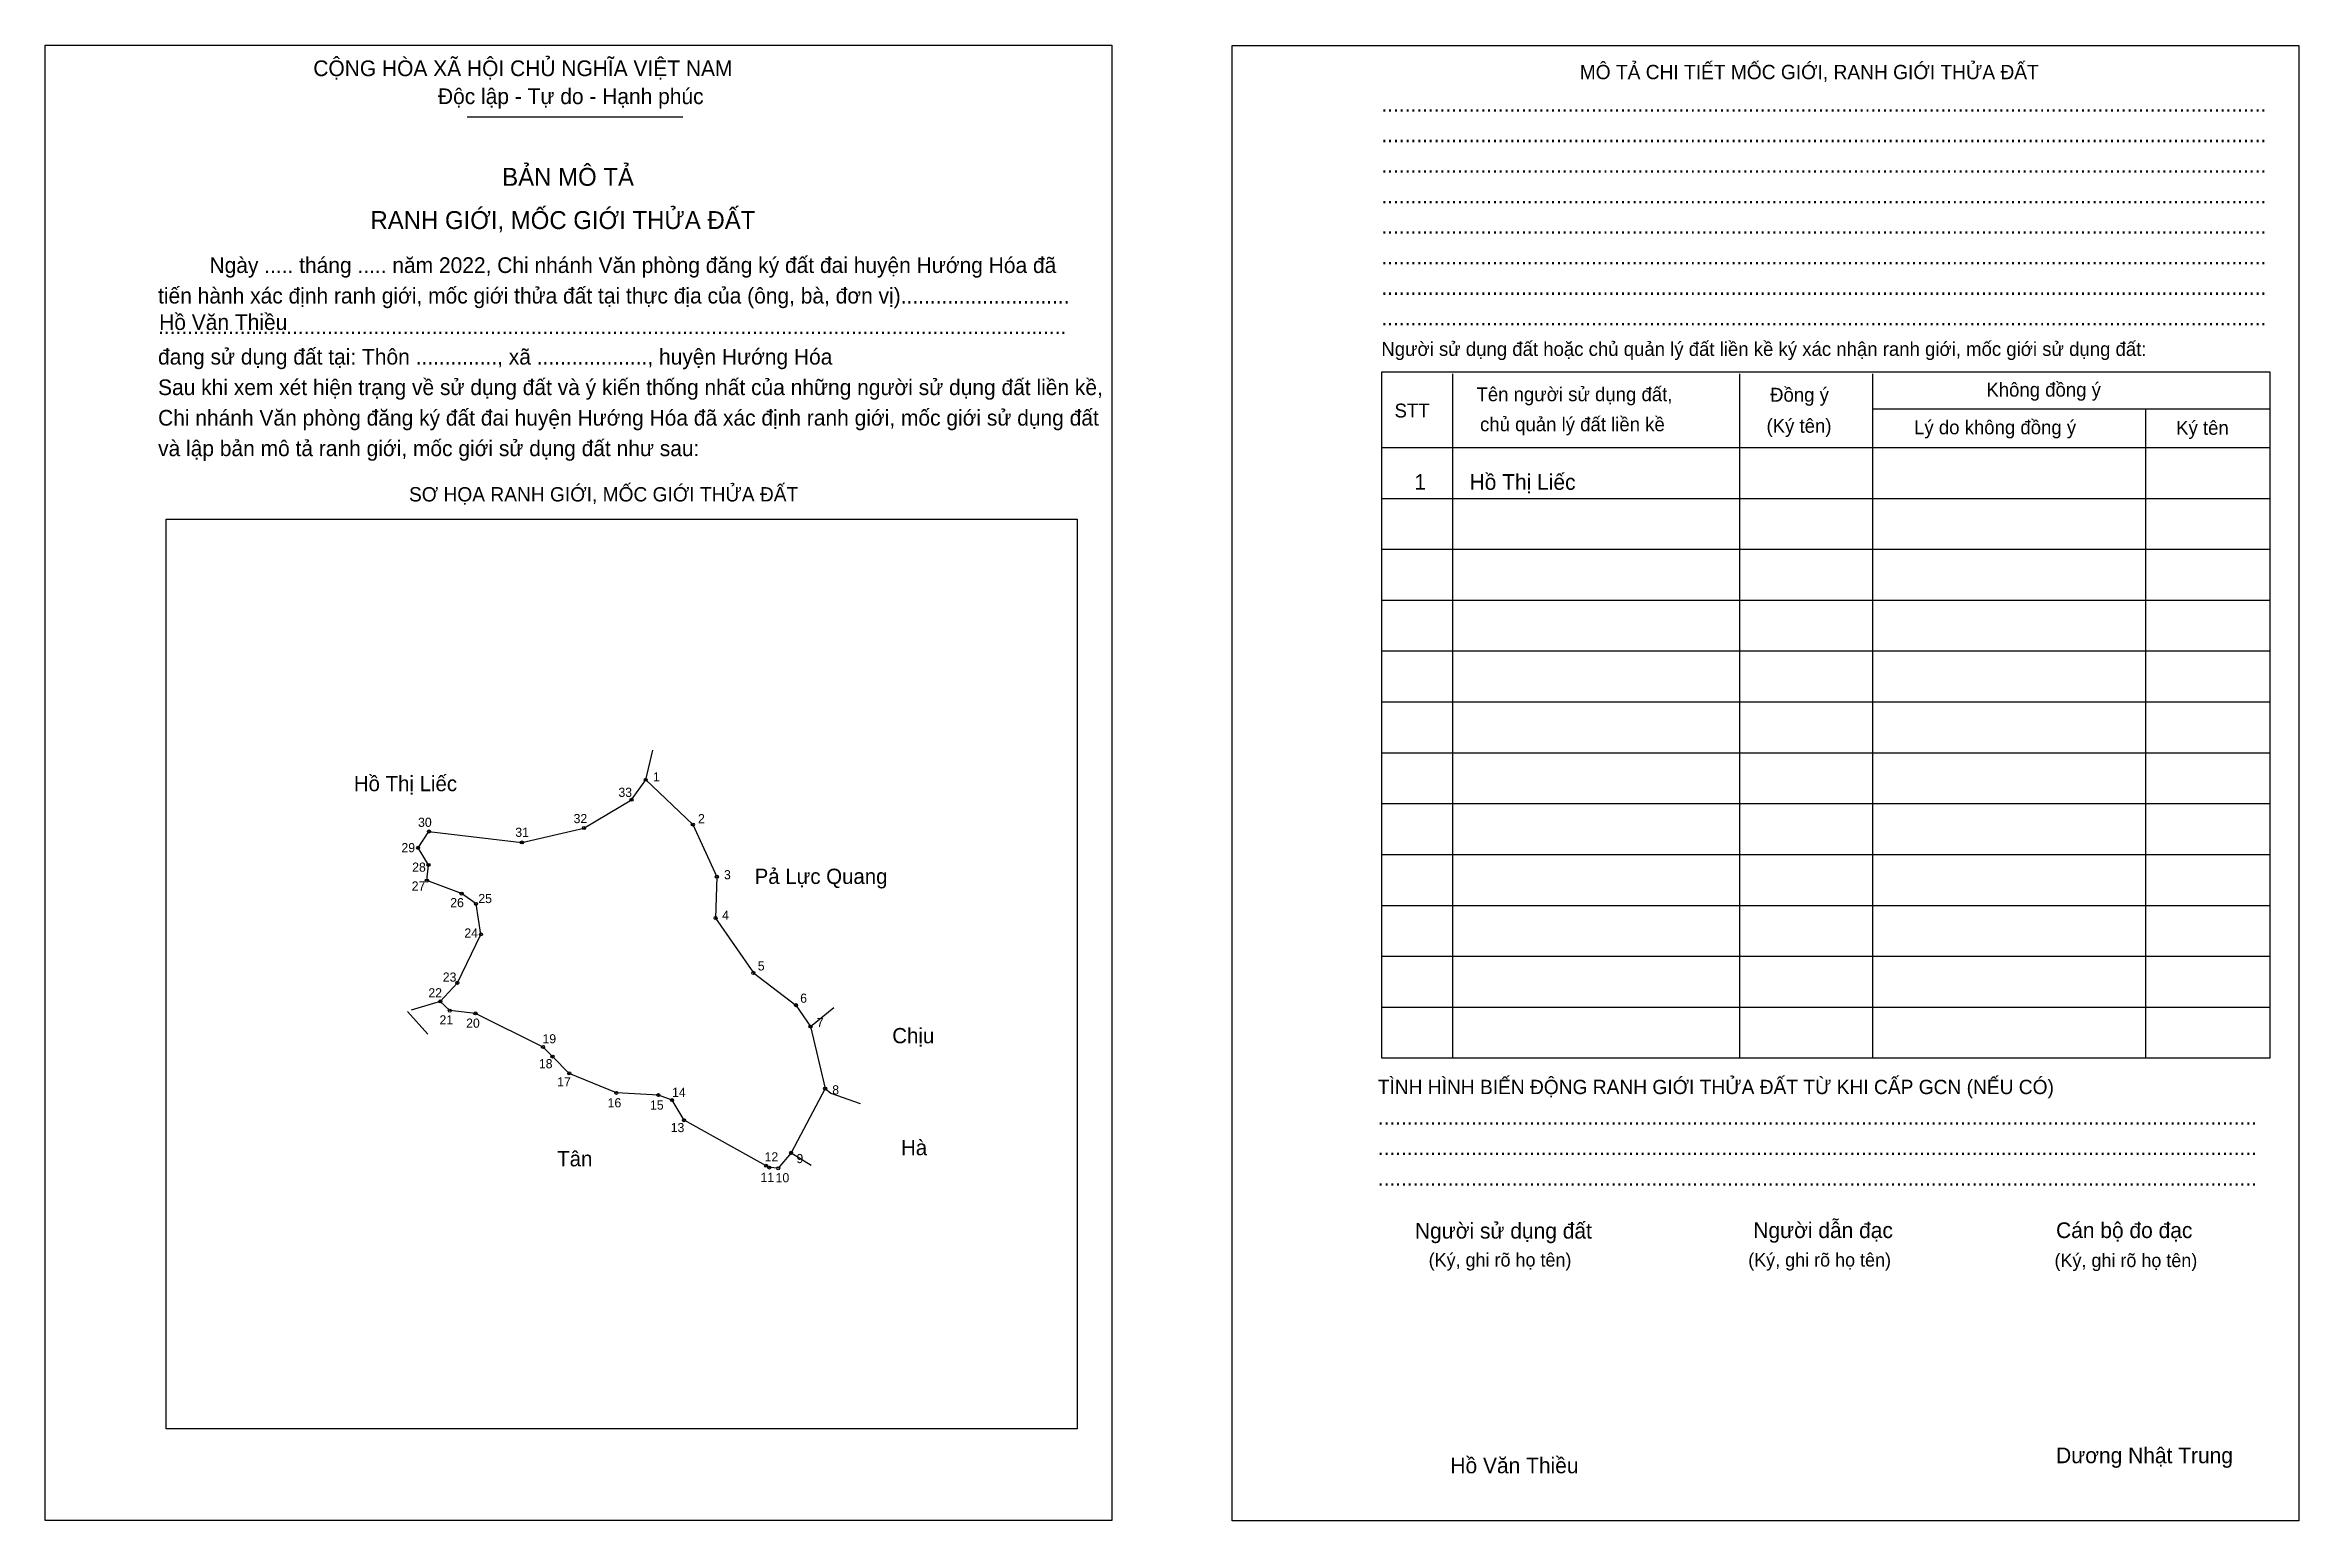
# Model space of a CAD drawing. Extents: x 548805 to 549520, y 1836605 to 1837073.
import ezdxf

# ---------------------------------------------------------------- set-up
doc = ezdxf.new("R2010")
doc.units = 0
for name, color, linetype in [('Level 1', 7, 'Continuous'), ('Level 10', 7, 'Continuous'), ('Level 11', 7, 'Continuous'), ('Level 2', 7, 'Continuous'), ('Level 25', 7, 'Continuous'), ('Level 27', 7, 'Continuous'), ('Level 36', 7, 'Continuous'), ('Level 52', 7, 'Continuous'), ('Level 55', 7, 'Continuous'), ('Level 6', 7, 'Continuous'), ('Level 9', 7, 'Continuous')]:
    doc.layers.add(name, color=color, linetype=linetype)

msp = doc.modelspace()

# ---------------------------------------------------------------- linework, layer by layer
at = {"layer": 'Level 1'}
for p, q in [((548805.15, 1837072.81), (548805.15, 1837072.81)), ((549181.47, 1837072.65), (549181.47, 1837072.65)), ((548938.99, 1837050.07), (549007.39, 1837050.07)), ((549251.39, 1836968.6), (549251.39, 1836751.62)), ((549342.38, 1836968.6), (549342.38, 1836751.62)), ((549384.49, 1836968.6), (549384.49, 1836751.62)), ((549384.49, 1836957.47), (549510.64, 1836957.47)), ((549471.12, 1836957.47), (549471.12, 1836751.62)), ((549228.81, 1836945.21), (549510.64, 1836945.21)), ((549228.81, 1836929.07), (549510.64, 1836929.07)), ((548843.56, 1836922.46), (548843.56, 1836922.46)), ((549228.81, 1836912.94), (549510.64, 1836912.94)), ((549228.81, 1836896.81), (549510.64, 1836896.81)), ((549228.81, 1836880.68), (549510.64, 1836880.68)), ((549228.81, 1836864.54), (549510.64, 1836864.54)), ((549228.81, 1836848.41), (549510.64, 1836848.41)), ((549228.81, 1836832.28), (549510.64, 1836832.28)), ((549228.81, 1836816.15), (549510.64, 1836816.15)), ((549228.81, 1836800.01), (549510.64, 1836800.01)), ((549228.81, 1836783.88), (549510.64, 1836783.88)), ((549228.81, 1836767.75), (549510.64, 1836767.75)), ((549132.34, 1836634.01), (549132.34, 1836634.01)), ((549143.4, 1836604.97), (549143.4, 1836604.97)), ((549519.72, 1836604.81), (549519.72, 1836604.81))]:
    msp.add_line(p, q, dxfattribs=at)
for points in [[(549510.64, 1836969.08), (549228.81, 1836969.08), (549228.81, 1836751.62), (549510.64, 1836751.62)], [(548843.56, 1836922.46), (549132.34, 1836922.46), (549132.34, 1836634.01), (548843.56, 1836634.01)]]:
    msp.add_lwpolyline(points, close=True, dxfattribs=at)
at = {"layer": 'Level 10'}
for p, q in [((549047.83, 1836761.57), (549055.22, 1836767.67)), ((548920.1, 1836766.4), (548926.55, 1836759.16)), ((549052.48, 1836741.92), (549054.23, 1836740.42)), ((549054.23, 1836740.42), (549063.62, 1836737.18)), ((549041.68, 1836721.53), (549048.03, 1836717.64))]:
    msp.add_line(p, q, dxfattribs=at)
msp.add_lwpolyline([(549007.73, 1836731.87), (549003.95, 1836738.25), (548999.59, 1836739.85), (548986.28, 1836740.55), (548971.35, 1836746.73), (548966.03, 1836752.07), (548963.03, 1836755.09), (548941.62, 1836765.77), (548933.46, 1836766.62), (548930.46, 1836769.55), (548935.87, 1836775.45), (548943.35, 1836790.79), (548941.78, 1836800.47), (548937.18, 1836803.73), (548926.19, 1836807.85), (548926.71, 1836812.84), (548923.42, 1836818.25), (548926.84, 1836823.44), (548956.3, 1836819.97), (548975.98, 1836824.54), (548991.08, 1836833.49), (548995.6, 1836839.84), (549010.52, 1836825.64), (549018.13, 1836809.09), (549017.72, 1836796), (549029.72, 1836778.58), (549043.21, 1836768.36), (549047.83, 1836761.57), (549052.48, 1836741.92), (549041.68, 1836721.53), (549037.59, 1836716.63), (549034.8, 1836716.87), (549033.77, 1836717.44)], close=True, dxfattribs=at)
at = {"layer": 'Level 11'}
for centre in [(548995.6, 1836839.84), (548991.08, 1836833.49), (548975.98, 1836824.54), (549010.52, 1836825.64), (548923.42, 1836818.25), (548926.84, 1836823.44), (548956.3, 1836819.97), (548926.71, 1836812.84), (548926.19, 1836807.85), (548937.18, 1836803.73), (549018.13, 1836809.09), (548941.78, 1836800.47), (549017.72, 1836796), (548943.35, 1836790.79), (548935.87, 1836775.45), (549029.72, 1836778.58), (548930.46, 1836769.55), (549043.21, 1836768.36), (548933.46, 1836766.62), (548941.62, 1836765.77), (549047.83, 1836761.57), (548963.03, 1836755.09), (548966.03, 1836752.07), (548971.35, 1836746.73), (548986.28, 1836740.55), (548999.59, 1836739.85), (549003.95, 1836738.25), (549052.48, 1836741.92), (549007.73, 1836731.87), (549007.73, 1836731.87), (549033.77, 1836717.44), (549034.8, 1836716.87), (549041.68, 1836721.53), (549037.59, 1836716.63)]:
    msp.add_circle(centre, 0.484, dxfattribs=at)
at = {"layer": 'Level 2'}
for points in [[(548805.15, 1837072.81), (549143.4, 1837072.81), (549143.4, 1836604.97), (548805.15, 1836604.97)], [(549181.48, 1837072.65), (549519.73, 1837072.65), (549519.73, 1836604.81), (549181.48, 1836604.81)]]:
    msp.add_lwpolyline(points, close=True, dxfattribs=at)
at = {"layer": 'Level 25'}
for p, q in [((548956.3, 1836819.97), (548975.98, 1836824.54)), ((548941.78, 1836800.47), (548937.18, 1836803.73)), ((548963.03, 1836755.09), (548941.62, 1836765.77)), ((548963.03, 1836755.09), (548966.03, 1836752.07)), ((548986.28, 1836740.55), (548971.35, 1836746.73)), ((548999.59, 1836739.85), (548986.28, 1836740.55)), ((549041.68, 1836721.53), (549037.59, 1836716.63))]:
    msp.add_line(p, q, dxfattribs=at)
at = {"layer": 'Level 27'}
for p, q in [((548995.6, 1836839.84), (548997.87, 1836849.25)), ((548930.46, 1836769.55), (548921.2, 1836766.73))]:
    msp.add_line(p, q, dxfattribs=at)

# ---------------------------------------------------------------- texts
at = {"layer": 'Level 1'}
for s, height, p in [('CỘNG HÒA XÃ HỘI CHỦ NGHĨA VIỆT NAM', 4.9685, (548890.19, 1837062.97)), ('MÔ TẢ CHI TIẾT MỐC GIỚI, RANH GIỚI THỬA ĐẤT', 4.5426, (549291.71, 1837061.99)), ('Độc lập - Tự do - Hạnh phúc', 4.9685, (548929.71, 1837054.1)), ('........................................................................................................................................................', 4.96853, (549228.81, 1837051.68)), ('........................................................................................................................................................', 4.96853, (549228.81, 1837042)), ('BẢN MÔ TẢ', 5.679, (548950.08, 1837028.19)), ('........................................................................................................................................................', 4.96853, (549228.81, 1837032.32)), ('RANH GIỚI, MỐC GIỚI THỬA ĐẤT', 5.6789, (548908.31, 1837014.48)), ('........................................................................................................................................................', 4.96853, (549228.81, 1837022.64)), ('........................................................................................................................................................', 4.96853, (549228.81, 1837012.96)), ('Ngày ..... tháng ..... năm 2022, Chi nhánh Văn phòng đăng ký đất đai huyện Hướng Hóa đã', 4.9685, (548857.28, 1837000.54)), ('........................................................................................................................................................', 4.96853, (549228.81, 1837003.28)), ('tiến hành xác định ranh giới, mốc giới thửa đất tại thực địa của (ông, bà, đơn vị).............................', 4.96853, (548840.98, 1836990.86)), ('........................................................................................................................................................', 4.96853, (549228.81, 1836993.6)), ('............................................................................................................................................................', 4.96853, (548840.98, 1836981.18)), ('........................................................................................................................................................', 4.96853, (549228.81, 1836983.92)), ('đang sử dụng đất tại: Thôn .............., xã ..................., huyện Hướng Hóa', 4.9685, (548840.98, 1836971.5)), ('Người sử dụng đất hoặc chủ quản lý đất liền kề ký xác nhận ranh giới, mốc giới sử dụng đất:', 4.4011, (549228.81, 1836974.24)), ('Sau khi xem xét hiện trạng về sử dụng đất và ý kiến thống nhất của những người sử dụng đất liền kề,', 4.9685, (548840.98, 1836961.82)), ('Tên người sử dụng đất,', 4.4011, (549258.98, 1836959.89)), ('Đồng ý', 4.401, (549352.06, 1836959.73)), ('Không đồng ý', 4.4011, (549420.63, 1836961.34)), ('Chi nhánh Văn phòng đăng ký đất đai huyện Hướng Hóa đã xác định ranh giới, mốc giới sử dụng đất', 4.9685, (548840.98, 1836952.14)), ('STT', 4.401, (549233, 1836954.72)), ('chủ quản lý đất liền kề', 4.4011, (549260.11, 1836950.37)), ('(Ký tên)', 4.401, (549350.93, 1836949.88)), ('Lý do không đồng ý', 4.4011, (549397.72, 1836949.4)), ('Ký tên', 4.401, (549480.8, 1836949.24)), ('và lập bản mô tả ranh giới, mốc giới sử dụng đất như sau:', 4.9685, (548840.98, 1836942.46)), ('SƠ HỌA RANH GIỚI, MỐC GIỚI THỬA ĐẤT', 4.5426, (548920.53, 1836928.09)), ('TÌNH HÌNH BIẾN ĐỘNG RANH GIỚI THỬA ĐẤT TỪ KHI CẤP GCN (NẾU CÓ)', 4.5426, (549227.68, 1836740.16)), ('.......................................................................................................................................................', 4.96853, (549227.68, 1836730.48)), ('.......................................................................................................................................................', 4.96853, (549227.68, 1836720.8)), ('.......................................................................................................................................................', 4.96853, (549227.68, 1836711.12)), ('Người sử dụng đất', 4.9685, (549239.46, 1836694.35)), ('Người dẫn đạc', 4.9685, (549346.74, 1836694.51)), ('Cán bộ đo đạc', 4.9685, (549442.73, 1836694.51)), ('(Ký, ghi rõ họ tên)', 4.259, (549243.81, 1836685.47)), ('(Ký, ghi rõ họ tên)', 4.259, (549345.13, 1836685.47)), ('(Ký, ghi rõ họ tên)', 4.259, (549442.24, 1836685.31)), ('Dương Nhật Trung', 4.9685, (549442.73, 1836623.12))]:
    msp.add_text(s, height=height, dxfattribs=at).set_placement(p)
at = {"layer": 'Level 36'}
for s, height, p in [('Hồ Thị Liếc', 4.8397, (548903.04, 1836836.22)), ('Pả Lực Quang', 4.8397, (549030.12, 1836806.8)), ('Chịu', 4.84, (549073.75, 1836756.28)), ('Hà', 4.84, (549076.53, 1836720.78)), ('Tân', 4.84, (548967.52, 1836717.25))]:
    msp.add_text(s, height=height, dxfattribs=at).set_placement(p)
at = {"layer": 'Level 52'}
for s, height, p in [('1', 4.97, (549239.28, 1836931.78)), ('Hồ Thị Liếc', 4.9685, (549256.78, 1836931.78))]:
    msp.add_text(s, height=height, dxfattribs=at).set_placement(p)
at = {"layer": 'Level 55'}
for s, p in [('1', (548995.51, 1836839.84)), ('33', (548990.86, 1836833.49)), ('32', (548975.75, 1836824.54)), ('2', (549010.41, 1836825.64)), ('29', (548923.19, 1836818.25)), ('30', (548926.61, 1836823.44)), ('31', (548956.09, 1836819.97)), ('28', (548926.49, 1836812.84)), ('27', (548925.96, 1836807.85)), ('26', (548936.95, 1836803.73)), ('3', (549018.03, 1836809.09)), ('25', (548941.56, 1836800.47)), ('4', (549017.61, 1836796)), ('24', (548943.12, 1836790.79)), ('23', (548935.65, 1836775.45)), ('5', (549029.62, 1836778.58)), ('22', (548930.23, 1836769.55)), ('6', (549043.1, 1836768.36)), ('21', (548933.25, 1836766.62)), ('20', (548941.39, 1836765.77)), ('7', (549047.72, 1836761.57)), ('19', (548962.8, 1836755.09)), ('18', (548965.81, 1836752.07)), ('17', (548971.12, 1836746.73)), ('16', (548986.05, 1836740.55)), ('15', (548999.37, 1836739.85)), ('8', (549052.37, 1836741.92)), ('14', (549003.72, 1836738.25)), ('13', (549007.51, 1836731.87)), ('12', (549033.54, 1836717.44)), ('9', (549041.57, 1836721.53)), ('11', (549034.59, 1836716.87)), ('10', (549037.36, 1836716.63))]:
    msp.add_text(s, height=0.323, dxfattribs=at).set_placement(p)
at = {"layer": 'Level 6'}
for p in [(548841.32, 1836982.47), (549250.7, 1836619.92)]:
    msp.add_text('Hồ Văn Thiều', height=4.9688, dxfattribs=at).set_placement(p)
at = {"layer": 'Level 9'}
for s, height, p in [('1', 2.9, (548997.89, 1836839.3)), ('33', 2.904, (548986.93, 1836834.41)), ('30', 2.904, (548923.41, 1836824.91)), ('31', 2.904, (548954.24, 1836821.74)), ('32', 2.904, (548972.72, 1836826.08)), ('2', 2.9, (549012.16, 1836826.06)), ('29', 2.904, (548918.14, 1836816.86)), ('28', 2.904, (548921.54, 1836810.68)), ('3', 2.9, (549020.4, 1836808.28)), ('27', 2.904, (548921.4, 1836804.7)), ('25', 2.904, (548942.51, 1836800.73)), ('26', 2.904, (548933.61, 1836799.43)), ('4', 2.9, (549019.82, 1836795.46)), ('24', 2.904, (548938.09, 1836789.81)), ('5', 2.9, (549031.12, 1836779.36)), ('23', 2.904, (548931.24, 1836775.81)), ('22', 2.904, (548926.68, 1836770.83)), ('6', 2.9, (549044.56, 1836769.13)), ('21', 2.904, (548930.21, 1836762.25)), ('20', 2.904, (548938.65, 1836761.22)), ('7', 2.9, (549049.81, 1836761.42)), ('19', 2.904, (548962.86, 1836756.25)), ('18', 2.904, (548961.72, 1836748.35)), ('17', 2.904, (548967.51, 1836742.6)), ('16', 2.904, (548983.5, 1836735.95)), ('14', 2.904, (549003.94, 1836739.28)), ('8', 2.9, (549054.73, 1836740.06)), ('15', 2.904, (548996.94, 1836735.24)), ('13', 2.904, (549003.51, 1836728.1)), ('12', 2.904, (549033.27, 1836718.81)), ('9', 2.9, (549043.38, 1836718.28)), ('11', 2.904, (549031.98, 1836712.33)), ('10', 2.904, (549036.76, 1836712.2))]:
    msp.add_text(s, height=height, dxfattribs=at).set_placement(p)

doc.saveas('drawing.dxf')
